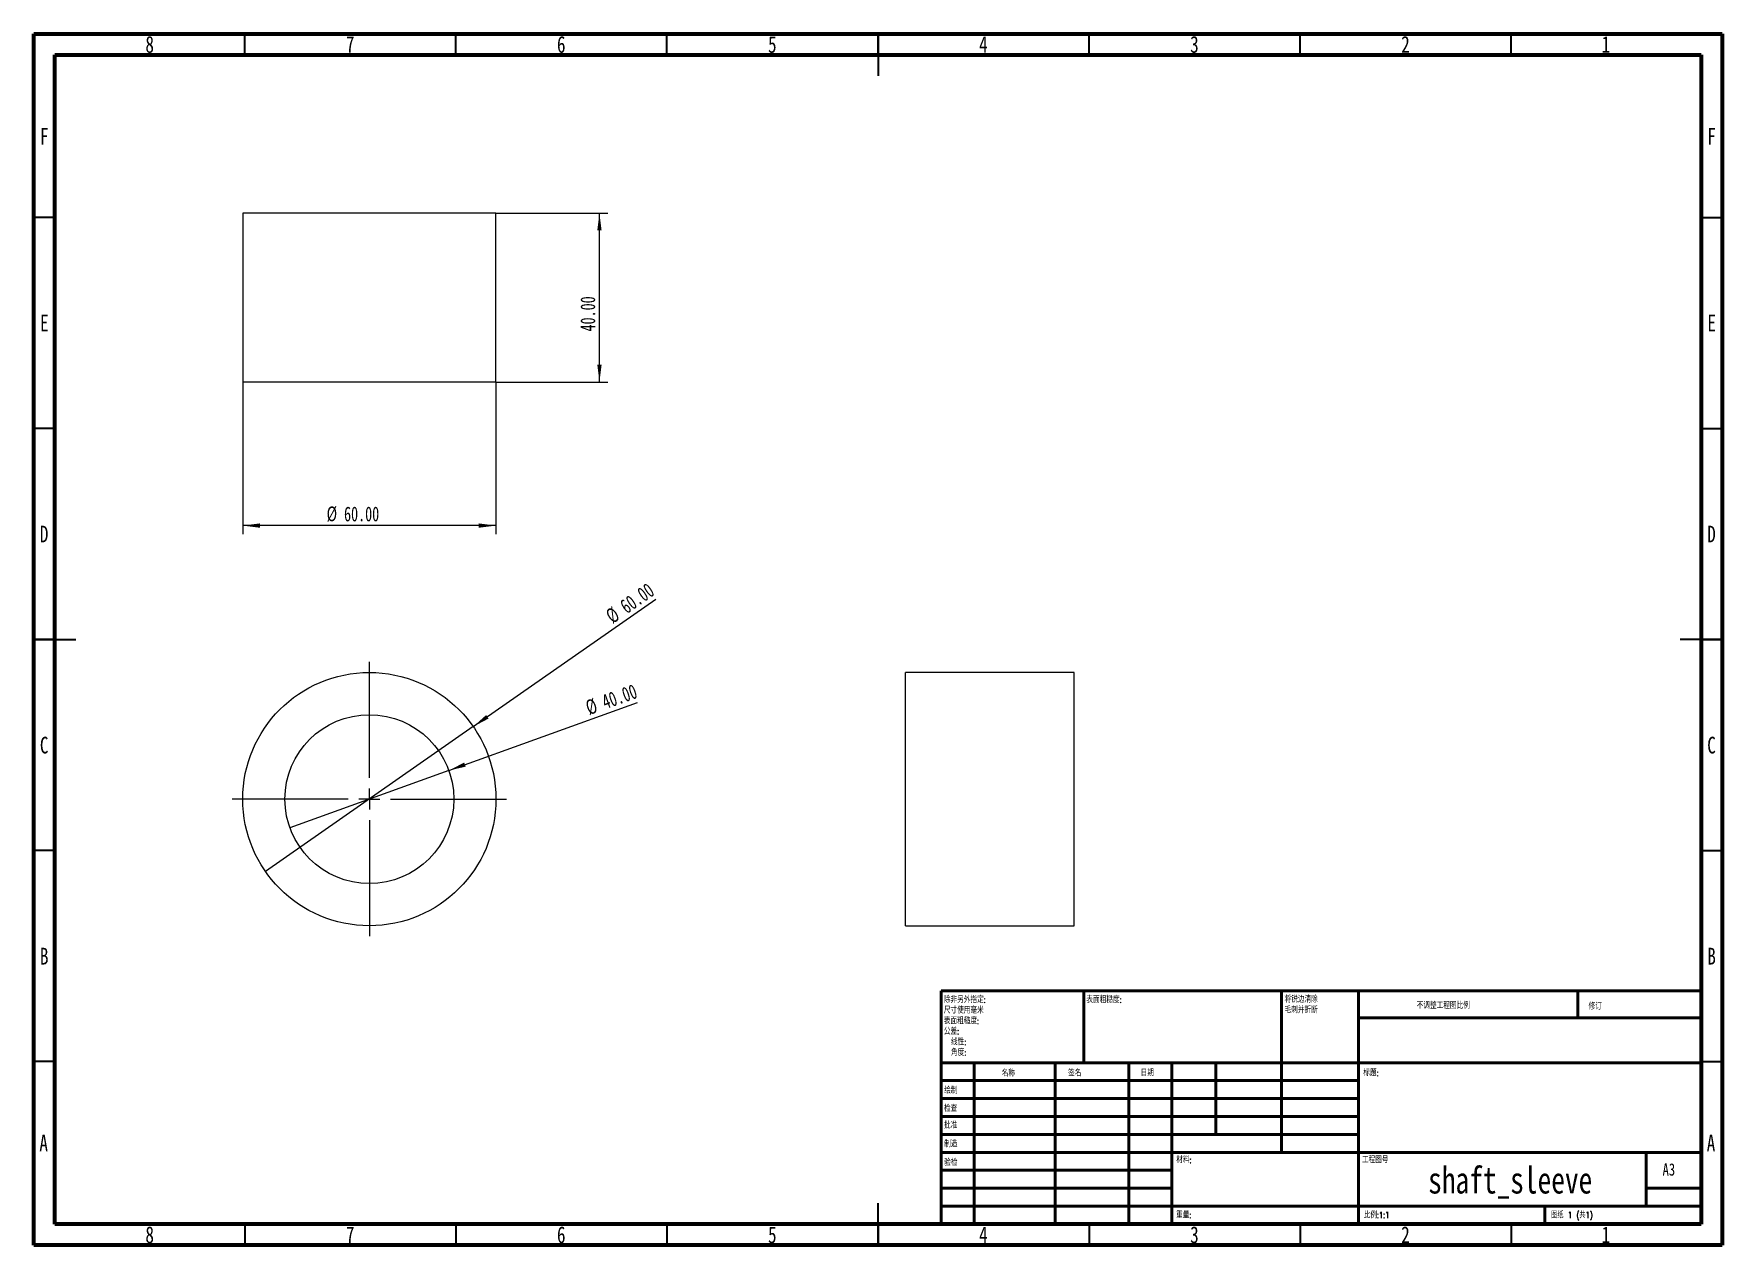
# Model space of a CAD drawing. Header units: millimetres. Extents: x 15 to 415, y 5 to 292.
import ezdxf

# ---------------------------------------------------------------- set-up
doc = ezdxf.new("R2010")
doc.units = ezdxf.units.MM
doc.styles.add('SLDTEXTSTYLE0', font='TXT', dxfattribs={"width": 0.75})
doc.styles.add('SLDTEXTSTYLE1', font='TXT', dxfattribs={"width": 0.75, "bigfont": 'bigfont'})
doc.styles.add('SLDTEXTSTYLE2', font='TXT', dxfattribs={"width": 0.694444, "bigfont": 'bigfont'})
doc.styles.add('SLDTEXTSTYLE3', font='TXT', dxfattribs={"width": 0.7})
doc.dimstyles.new('SLDDIMSTYLE0', dxfattribs={"dimtxt": 3.5, "dimasz": 4.08, "dimexe": 0, "dimexo": 0.0625, "dimgap": 0.875, "dimtad": 2, "dimrnd": 1e-09, "dimzin": 4, "dimdsep": 46, "dimtxsty": 'SLDTEXTSTYLE3', "dimblk1": 'NONE', "dimsah": 1, "dimcen": 0, "dimadec": 0, "dimazin": 1, "dimtfac": 1, "dimtmove": 0, "dimatfit": 3, "dimldrblk": 'NONE', "dimfxl": 1, "dimfrac": 2, "dimtolj": 1, "dimtzin": 12, "dimarcsym": 0})
doc.dimstyles.new('SLDDIMSTYLE1', dxfattribs={"dimtxt": 3.5, "dimasz": 4.08, "dimexe": 0, "dimexo": 0.0625, "dimgap": 0.875, "dimtad": 2, "dimrnd": 1e-09, "dimzin": 4, "dimdsep": 46, "dimtxsty": 'SLDTEXTSTYLE3', "dimsah": 1, "dimcen": 0.09, "dimadec": 0, "dimazin": 1, "dimtfac": 1, "dimtofl": 0, "dimtmove": 0, "dimatfit": 3, "dimfxl": 1, "dimfrac": 2, "dimtolj": 1, "dimtzin": 12, "dimarcsym": 0})

# ---------------------------------------------------------------- blocks, each defined once
blk = doc.blocks.new('SW_NOTE_0')
at = {"color": 0, "linetype": 'Continuous', "lineweight": 0, "char_height": 1.5, "attachment_point": 1, "style": 'SLDTEXTSTYLE1'}
for s, insert in [('除非另外指定:', (0, 1.93)), ('表面粗糙度:', (0, -3.07)), ('尺寸使用毫米', (0, -0.57)), ('公差:', (0, -5.57)), ('线性:', (1.69, -8.07)), ('角度:', (1.69, -10.57))]:
    blk.add_mtext(s, dxfattribs=dict(at, insert=insert))
blk = doc.blocks.new('SW_NOTE_0_1')
at = {"color": 0, "linetype": 'Continuous', "lineweight": 0, "char_height": 1.5, "attachment_point": 1, "style": 'SLDTEXTSTYLE1'}
for s, insert in [('将锐边清除', (0, 1.93)), ('毛刺并折断', (0, -0.57))]:
    blk.add_mtext(s, dxfattribs=dict(at, insert=insert))
blk = doc.blocks.new('_D')
at = {"color": 7, "linetype": 'Continuous', "lineweight": 0}
for q in [(157.99, 133.6), (75.69, 103.9)]:
    blk.add_line((113.31, 117.48), q, dxfattribs=at)
at = {"color": 7, "linetype": 'Continuous', "lineweight": 18}
blk.add_solid([(113.31, 117.48), (117.32, 118.38), (116.98, 119.34)], dxfattribs=at)
at = {"color": 7, "linetype": 'Continuous', "lineweight": 18, "char_height": 3.5, "attachment_point": 1, "rotation": 19.8401, "style": 'SLDTEXTSTYLE3'}
for s, insert in [('40.00', (149.24, 135.23)), ('%%c', (145.36, 133.85))]:
    blk.add_mtext(s, dxfattribs=dict(at, insert=insert))
blk = doc.blocks.new('_None')
blk = doc.blocks.new('_D_1')
at = {"color": 7, "linetype": 'Continuous', "lineweight": 0}
for q in [(162.36, 158.03), (69.89, 93.53)]:
    blk.add_line((119.11, 127.85), q, dxfattribs=at)
at = {"color": 7, "linetype": 'Continuous', "lineweight": 18}
blk.add_solid([(119.11, 127.85), (122.74, 129.77), (122.16, 130.6)], dxfattribs=at)
at = {"color": 7, "linetype": 'Continuous', "lineweight": 18, "char_height": 3.5, "attachment_point": 1, "rotation": 34.8973, "style": 'SLDTEXTSTYLE3'}
for s, insert in [('60.00', (153.49, 157.34)), ('%%c', (150.11, 155))]:
    blk.add_mtext(s, dxfattribs=dict(at, insert=insert))
blk = doc.blocks.new('SW_CENTERMARKSYMBOL_0')
at = {"color": 0, "linetype": 'Continuous', "lineweight": 18}
for p, q in [((0, 5), (0, 32.5)), ((-5, 0), (-32.5, 0)), ((0, 0), (-2.5, 0)), ((0, 0), (0, 2.5)), ((0, 0), (0, -2.5)), ((0, 0), (2.5, 0)), ((5, 0), (32.5, 0)), ((0, -5), (0, -32.5))]:
    blk.add_line(p, q, dxfattribs=at)
blk = doc.blocks.new('_D_2')
at = {"color": 7, "linetype": 'Continuous', "lineweight": 0}
for p, q in [((64.5, 209.49), (64.5, 173.49)), ((124.5, 209.49), (124.5, 173.49)), ((124.5, 175.49), (64.5, 175.49))]:
    blk.add_line(p, q, dxfattribs=at)
at = {"color": 7, "linetype": 'Continuous', "lineweight": 18}
for points in [[(64.5, 175.49), (68.58, 174.98), (68.58, 176)], [(124.5, 175.49), (120.42, 176), (120.42, 174.98)]]:
    blk.add_solid(points, dxfattribs=at)
at = {"color": 7, "linetype": 'Continuous', "lineweight": 18, "char_height": 3.5, "attachment_point": 1, "style": 'SLDTEXTSTYLE3'}
for s, insert in [('%%c', (84.38, 180.02)), ('60.00', (88.5, 180))]:
    blk.add_mtext(s, dxfattribs=dict(at, insert=insert))
blk = doc.blocks.new('_D_3')
at = {"color": 7, "linetype": 'Continuous', "lineweight": 0}
for p, q in [((124.5, 249.49), (151.01, 249.49)), ((149.01, 209.49), (149.01, 249.49)), ((124.5, 209.49), (151.01, 209.49))]:
    blk.add_line(p, q, dxfattribs=at)
at = {"color": 7, "linetype": 'Continuous', "lineweight": 18}
for points in [[(149.01, 249.49), (148.5, 245.41), (149.52, 245.41)], [(149.01, 209.49), (149.52, 213.57), (148.5, 213.57)]]:
    blk.add_solid(points, dxfattribs=at)
at = {"color": 7, "linetype": 'Continuous', "lineweight": 18, "insert": (144.5, 221.47), "char_height": 3.5, "attachment_point": 1, "rotation": 90, "style": 'SLDTEXTSTYLE3'}
blk.add_mtext('40.00', dxfattribs=at)

msp = doc.modelspace()

# ---------------------------------------------------------------- linework, layer by layer
at = {"color": 7, "linetype": 'Continuous', "lineweight": 70}
for p, q in [((15, 5), (15, 292)), ((15, 292), (415, 292)), ((415, 292), (415, 5)), ((20, 10), (20, 287)), ((20, 287), (410, 287)), ((410, 287), (410, 10)), ((410, 10), (20, 10)), ((415, 5), (15, 5))]:
    msp.add_line(p, q, dxfattribs=at)
at = {"color": 7, "linetype": 'Continuous', "lineweight": 35}
for p, q in [((65, 287), (65, 292)), ((115, 287), (115, 292)), ((165, 287), (165, 292)), ((215, 292), (215, 282)), ((215, 287), (215, 292)), ((265, 287), (265, 292)), ((315, 287), (315, 292)), ((365, 287), (365, 292)), ((20, 248.5), (15, 248.5)), ((410, 248.5), (415, 248.5)), ((20, 198.5), (15, 198.5)), ((410, 198.5), (415, 198.5)), ((15, 148.5), (25, 148.5)), ((20, 148.5), (15, 148.5)), ((415, 148.5), (405, 148.5)), ((410, 148.5), (415, 148.5)), ((20, 98.5), (15, 98.5)), ((410, 98.5), (415, 98.5)), ((20, 48.5), (15, 48.5)), ((410, 48.5), (415, 48.5)), ((215, 5), (215, 15)), ((65, 10), (65, 5)), ((115, 10), (115, 5)), ((165, 10), (165, 5)), ((215, 10), (215, 5)), ((265, 10), (265, 5)), ((315, 10), (315, 5)), ((365, 10), (365, 5))]:
    msp.add_line(p, q, dxfattribs=at)
at = {"color": 7, "linetype": 'Continuous', "lineweight": 25}
for p, q in [((64.5, 249.49), (64.5, 209.49)), ((124.5, 249.49), (64.5, 249.49)), ((124.5, 209.49), (124.5, 249.49)), ((124.5, 209.49), (64.5, 209.49)), ((261.5, 140.69), (221.5, 140.69)), ((221.5, 110.69), (221.5, 140.69)), ((261.5, 110.69), (261.5, 140.69)), ((221.5, 80.69), (221.5, 110.69)), ((261.5, 80.69), (261.5, 110.69)), ((221.5, 80.69), (261.5, 80.69))]:
    msp.add_line(p, q, dxfattribs=at)
at = {"color": 7, "linetype": 'Continuous', "lineweight": 50}
for p, q in [((230, 65.25), (410, 65.25)), ((230, 65.25), (230, 10)), ((263.8, 48.25), (263.8, 65.25)), ((310.6, 65.25), (310.6, 27)), ((328.8, 65.25), (328.8, 10)), ((380.8, 58.875), (380.8, 65.25)), ((410, 58.875), (328.8, 58.875)), ((410, 48.25), (230, 48.25)), ((237.8, 48.25), (237.8, 10)), ((256.991, 48.25), (256.991, 10)), ((274.399, 48.25), (274.399, 10)), ((284.6, 10), (284.6, 48.25)), ((295, 31.25), (295, 48.25)), ((328.8, 44), (230, 44)), ((328.8, 39.75), (230, 39.75)), ((328.8, 35.5), (230, 35.5)), ((328.8, 31.25), (230, 31.25)), ((284.6, 27), (230, 27)), ((284.6, 27), (410, 27)), ((397, 14.25), (397, 27)), ((284.6, 22.75), (230, 22.75)), ((284.6, 18.5), (230, 18.5)), ((410, 18.5), (397, 18.5)), ((230, 14.25), (410, 14.25)), ((373, 10), (373, 14.25))]:
    msp.add_line(p, q, dxfattribs=at)
at = {"color": 7, "linetype": 'Continuous', "lineweight": 25}
for radius in [30, 20]:
    msp.add_circle((94.5, 110.69), radius, dxfattribs=at)

# ---------------------------------------------------------------- block references
at = {"color": 7, "linetype": 'Continuous', "lineweight": 0}
for name, p in [('SW_CENTERMARKSYMBOL_0', (94.5, 110.69)), ('SW_NOTE_0', (230.594, 61.987)), ('SW_NOTE_0_1', (311.309, 62.069))]:
    msp.add_blockref(name, p, dxfattribs=at)

# ---------------------------------------------------------------- texts
for s, insert, char_height, attachment_point, style in [('8', (42.46, 291.464), 3.969, 2, 'SLDTEXTSTYLE0'), ('7', (89.96, 291.464), 3.969, 2, 'SLDTEXTSTYLE0'), ('6', (139.96, 291.464), 3.969, 2, 'SLDTEXTSTYLE0'), ('5', (189.96, 291.464), 3.969, 2, 'SLDTEXTSTYLE0'), ('4', (239.96, 291.464), 3.969, 2, 'SLDTEXTSTYLE0'), ('3', (289.96, 291.464), 3.969, 2, 'SLDTEXTSTYLE0'), ('2', (339.96, 291.464), 3.969, 2, 'SLDTEXTSTYLE0'), ('1', (387.46, 291.464), 3.969, 2, 'SLDTEXTSTYLE0'), ('F', (17.458, 269.714), 3.969, 2, 'SLDTEXTSTYLE0'), ('F', (412.458, 269.714), 3.969, 2, 'SLDTEXTSTYLE0'), ('E', (17.508, 225.464), 3.969, 2, 'SLDTEXTSTYLE0'), ('E', (412.508, 225.464), 3.969, 2, 'SLDTEXTSTYLE0'), ('D', (17.453, 175.464), 3.969, 2, 'SLDTEXTSTYLE0'), ('D', (412.453, 175.464), 3.969, 2, 'SLDTEXTSTYLE0'), ('C', (17.459, 125.464), 3.969, 2, 'SLDTEXTSTYLE0'), ('C', (412.459, 125.464), 3.969, 2, 'SLDTEXTSTYLE0'), ('B', (17.471, 75.464), 3.969, 2, 'SLDTEXTSTYLE0'), ('B', (412.471, 75.464), 3.969, 2, 'SLDTEXTSTYLE0'), ('表面粗糙度:', (264.371, 63.919), 1.5, 1, 'SLDTEXTSTYLE1'), ('不调整工程图比例', (342.615, 62.533), 1.5, 1, 'SLDTEXTSTYLE1'), ('修订', (383.328, 62.335), 1.5, 1, 'SLDTEXTSTYLE1'), ('名称', (244.322, 46.501), 1.5, 1, 'SLDTEXTSTYLE1'), ('签名', (260.034, 46.562), 1.5, 1, 'SLDTEXTSTYLE1'), ('日期', (277.215, 46.576), 1.5, 1, 'SLDTEXTSTYLE1'), ('标题:', (329.956, 46.576), 1.5, 1, 'SLDTEXTSTYLE1'), ('绘制', (230.685, 42.43), 1.5, 1, 'SLDTEXTSTYLE1'), ('检查', (230.624, 38.154), 1.5, 1, 'SLDTEXTSTYLE1'), ('批准', (230.622, 34.177), 1.5, 1, 'SLDTEXTSTYLE1'), ('A', (17.34, 31.214), 3.969, 2, 'SLDTEXTSTYLE0'), ('制造', (230.682, 29.734), 1.5, 1, 'SLDTEXTSTYLE1'), ('A', (412.34, 31.214), 3.969, 2, 'SLDTEXTSTYLE0'), ('验检', (230.677, 25.35), 1.5, 1, 'SLDTEXTSTYLE1'), ('材料:', (285.646, 25.986), 1.5, 1, 'SLDTEXTSTYLE1'), ('工程图号', (329.629, 25.986), 1.5, 1, 'SLDTEXTSTYLE1'), ('shaft_sleeve', (364.778, 23.607), 6.35, 2, 'SLDTEXTSTYLE0'), ('A3', (400.871, 24.406), 2.9104, 1, 'SLDTEXTSTYLE0'), ('重量:', (285.618, 12.949), 1.4986, 1, 'SLDTEXTSTYLE1'), ('比例:1:1', (330.074, 12.9), 1.5, 1, 'SLDTEXTSTYLE1'), ('图纸 1 (共1)', (374.478, 12.9), 1.5, 1, 'SLDTEXTSTYLE2'), ('8', (42.46, 9.464), 3.969, 2, 'SLDTEXTSTYLE0'), ('7', (89.96, 9.464), 3.969, 2, 'SLDTEXTSTYLE0'), ('6', (139.96, 9.464), 3.969, 2, 'SLDTEXTSTYLE0'), ('5', (189.96, 9.464), 3.969, 2, 'SLDTEXTSTYLE0'), ('4', (239.96, 9.464), 3.969, 2, 'SLDTEXTSTYLE0'), ('3', (289.96, 9.464), 3.969, 2, 'SLDTEXTSTYLE0'), ('2', (339.96, 9.464), 3.969, 2, 'SLDTEXTSTYLE0'), ('1', (387.46, 9.464), 3.969, 2, 'SLDTEXTSTYLE0')]:
    msp.add_mtext(s, dxfattribs=dict(at, insert=insert, char_height=char_height, attachment_point=attachment_point, style=style))

# ---------------------------------------------------------------- dimensions: what is measured, and where the dimension line sits
at = {"color": 7, "linetype": 'Continuous', "lineweight": 18}
dim = msp.add_linear_dim(base=(149.008, 249.49), p1=(124.5, 209.49), p2=(124.5, 249.49), angle=90, dimstyle='SLDDIMSTYLE1', dxfattribs=at)
dim.commit()
dim.dimension.update_dxf_attribs({"geometry": '_D_3', "text_midpoint": (149.008, 225.305), "dimtype": 160})
dim = msp.add_linear_dim(base=(64.5, 175.49), p1=(124.5, 209.49), p2=(64.5, 209.49), text='%%c<>', dimstyle='SLDDIMSTYLE1', dxfattribs=at)
dim.commit()
dim.dimension.update_dxf_attribs({"geometry": '_D_2', "text_midpoint": (90.274, 175.49), "dimtype": 160})
for p1, p2, picture, middle in [((69.895, 93.527), (119.105, 127.853), '_D_1', (157.568, 154.682)), ((75.687, 103.902), (113.313, 117.478), '_D', (152.5, 131.617))]:
    dim = msp.add_diameter_dim_2p(p1=p1, p2=p2, dimstyle='SLDDIMSTYLE0', dxfattribs=at)
    dim.commit()
    dim.dimension.update_dxf_attribs({"geometry": picture, "text_midpoint": middle, "dimtype": 163})

doc.saveas('drawing.dxf')
